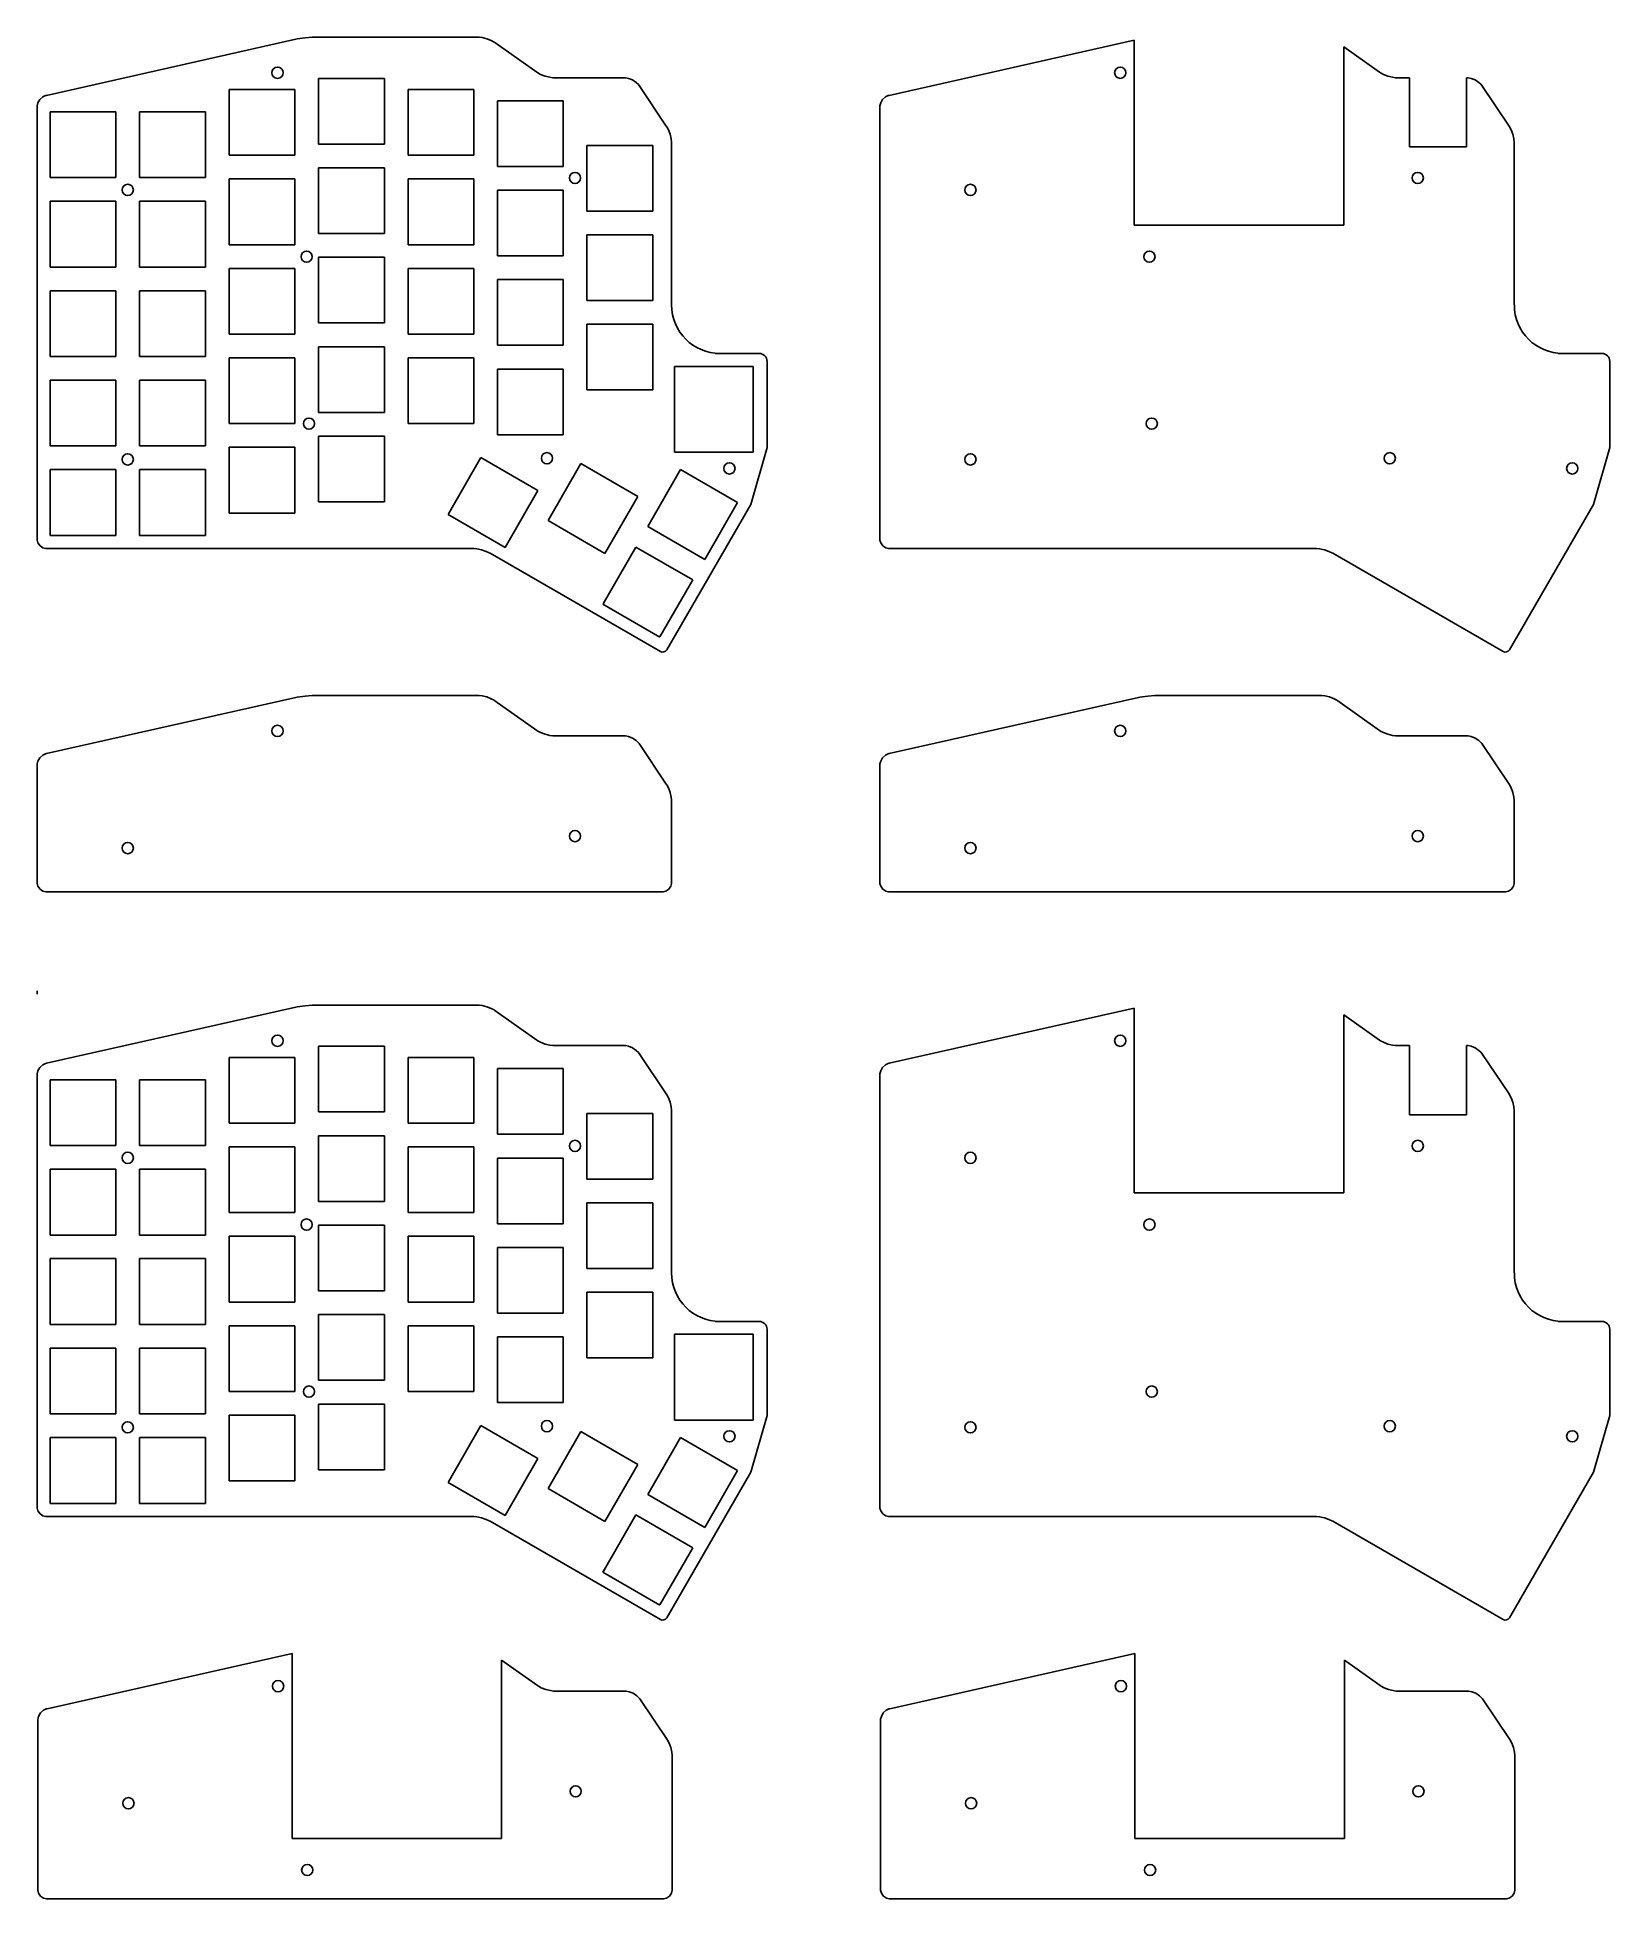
# Model space of a CAD drawing. Header units: millimetres. Extents: x 0 to 335, y -399 to -2.
import ezdxf

# ---------------------------------------------------------------- set-up
doc = ezdxf.new("R2010")
doc.units = ezdxf.units.MM
doc.layers.get('0').update_dxf_attribs({"linetype": 'CONTINUOUS'})

msp = doc.modelspace()

# ---------------------------------------------------------------- linework, layer by layer
for p, q in [((55.07, -2.8), (1.95, -14.74)), ((55.34, -2.74), (55.07, -2.8)), ((57.04, -2.49), (55.34, -2.74)), ((58.53, -2.36), (57.04, -2.49)), ((59.02, -2.36), (58.53, -2.36)), ((93.85, -2.36), (59.02, -2.36)), ((94.08, -2.36), (93.85, -2.36)), ((94.76, -2.45), (94.08, -2.36)), ((95.74, -2.7), (94.76, -2.45)), ((96.69, -3.07), (95.74, -2.7)), ((97.3, -3.39), (96.69, -3.07)), ((97.48, -3.52), (97.3, -3.39)), ((106.41, -9.83), (97.48, -3.52)), ((233.58, -3.02), (181.41, -14.74)), ((233.58, -42.36), (233.58, -3.02)), ((285.87, -9.83), (278.22, -4.42)), ((278.22, -42.36), (278.22, -4.42)), ((59.91, -11.12), (73.92, -11.12)), ((59.91, -25.11), (59.91, -11.12)), ((73.92, -11.12), (73.92, -25.11)), ((106.59, -9.96), (106.41, -9.83)), ((107.2, -10.28), (106.59, -9.96)), ((108.14, -10.64), (107.2, -10.28)), ((109.13, -10.89), (108.14, -10.64)), ((109.81, -10.98), (109.13, -10.89)), ((110.04, -10.98), (109.81, -10.98)), ((124.04, -10.98), (110.04, -10.98)), ((124.25, -10.98), (124.04, -10.98)), ((124.92, -10.98), (124.25, -10.98)), ((125.25, -10.98), (124.92, -10.98)), ((125.9, -11.12), (125.25, -10.98)), ((126.78, -11.47), (125.9, -11.12)), ((127.56, -12), (126.78, -11.47)), ((286.05, -9.96), (285.87, -9.83)), ((286.66, -10.28), (286.05, -9.96)), ((287.61, -10.64), (286.66, -10.28)), ((288.59, -10.89), (287.61, -10.64)), ((289.27, -10.98), (288.59, -10.89)), ((289.5, -10.98), (289.27, -10.98)), ((291.22, -10.98), (289.5, -10.98)), ((292.22, -10.99), (291.22, -10.98)), ((292.22, -10.98), (292.22, -25.68)), ((292.22, -10.99), (292.22, -25.68)), ((304.71, -10.98), (304.38, -10.98)), ((304.38, -25.69), (304.38, -10.99)), ((305.36, -11.12), (304.71, -10.98)), ((306.24, -11.47), (305.36, -11.12)), ((307.02, -12), (306.24, -11.47)), ((0.57, -15.64), (0.15, -16.37)), ((1.19, -15.07), (0.57, -15.64)), ((1.75, -14.79), (1.19, -15.07)), ((1.95, -14.74), (1.75, -14.79)), ((40.86, -13.49), (54.87, -13.49)), ((40.86, -27.5), (40.86, -13.49)), ((54.87, -13.49), (54.87, -27.5)), ((78.96, -13.49), (92.97, -13.49)), ((78.96, -27.5), (78.96, -13.49)), ((92.97, -13.49), (92.97, -27.5)), ((128.03, -12.46), (127.56, -12)), ((128.15, -12.64), (128.03, -12.46)), ((133.96, -21.27), (128.15, -12.64)), ((180.03, -15.64), (179.61, -16.37)), ((180.65, -15.07), (180.03, -15.64)), ((181.21, -14.79), (180.65, -15.07)), ((181.41, -14.74), (181.21, -14.79)), ((307.49, -12.46), (307.02, -12)), ((307.62, -12.64), (307.49, -12.46)), ((313.43, -21.27), (307.62, -12.64)), ((0.15, -16.37), (0, -16.98)), ((0, -16.98), (0, -17.18)), ((0, -17.18), (0, -109.28)), ((2.76, -18.25), (16.77, -18.25)), ((2.76, -32.26), (2.76, -18.25)), ((16.77, -18.25), (16.77, -32.26)), ((21.81, -18.25), (35.82, -18.25)), ((21.81, -32.26), (21.81, -18.25)), ((35.82, -18.25), (35.82, -32.26)), ((98.01, -15.88), (112.02, -15.88)), ((98.01, -29.87), (98.01, -15.88)), ((112.02, -15.88), (112.02, -29.87)), ((179.61, -16.37), (179.46, -16.98)), ((179.46, -16.98), (179.46, -17.18)), ((179.46, -17.18), (179.46, -109.28)), ((134.09, -21.45), (133.96, -21.27)), ((134.4, -22.07), (134.09, -21.45)), ((134.75, -23.02), (134.4, -22.07)), ((134.99, -24.01), (134.75, -23.02)), ((313.55, -21.45), (313.43, -21.27)), ((313.86, -22.07), (313.55, -21.45)), ((314.21, -23.02), (313.86, -22.07)), ((314.45, -24.01), (314.21, -23.02)), ((54.87, -27.5), (40.86, -27.5)), ((73.92, -25.11), (59.91, -25.11)), ((92.97, -27.5), (78.96, -27.5)), ((117.06, -25.4), (131.07, -25.4)), ((117.06, -39.39), (117.06, -25.4)), ((131.07, -25.4), (131.07, -39.39)), ((135.08, -24.69), (134.99, -24.01)), ((135.08, -24.92), (135.08, -24.69)), ((135.08, -24.92), (135.08, -59.39)), ((292.22, -25.69), (304.38, -25.69)), ((314.54, -24.69), (314.45, -24.01)), ((314.54, -24.92), (314.54, -24.69)), ((314.54, -24.92), (314.54, -59.39)), ((59.91, -30.17), (73.92, -30.17)), ((59.91, -44.16), (59.91, -30.17)), ((73.92, -30.17), (73.92, -44.16)), ((112.02, -29.87), (98.01, -29.87)), ((16.77, -32.26), (2.76, -32.26)), ((35.82, -32.26), (21.81, -32.26)), ((40.86, -32.54), (54.87, -32.54)), ((40.86, -46.55), (40.86, -32.54)), ((54.87, -32.54), (54.87, -46.55)), ((78.96, -32.54), (92.97, -32.54)), ((78.96, -46.55), (78.96, -32.54)), ((92.97, -32.54), (92.97, -46.55)), ((98.01, -34.93), (112.02, -34.93)), ((98.01, -48.92), (98.01, -34.93)), ((112.02, -34.93), (112.02, -48.92)), ((2.76, -37.3), (16.77, -37.3)), ((2.76, -51.31), (2.76, -37.3)), ((16.77, -37.3), (16.77, -51.31)), ((21.81, -37.3), (35.82, -37.3)), ((21.81, -51.31), (21.81, -37.3)), ((35.82, -37.3), (35.82, -51.31)), ((131.07, -39.39), (117.06, -39.39)), ((233.58, -42.36), (278.22, -42.36)), ((54.87, -46.55), (40.86, -46.55)), ((73.92, -44.16), (59.91, -44.16)), ((92.97, -46.55), (78.96, -46.55)), ((117.06, -44.45), (131.07, -44.45)), ((117.06, -58.44), (117.06, -44.45)), ((131.07, -44.45), (131.07, -58.44)), ((16.77, -51.31), (2.76, -51.31)), ((35.82, -51.31), (21.81, -51.31)), ((59.91, -49.22), (73.92, -49.22)), ((59.91, -63.21), (59.91, -49.22)), ((73.92, -49.22), (73.92, -63.21)), ((112.02, -48.92), (98.01, -48.92)), ((40.86, -51.59), (54.87, -51.59)), ((40.86, -65.6), (40.86, -51.59)), ((54.87, -51.59), (54.87, -65.6)), ((78.96, -51.59), (92.97, -51.59)), ((78.96, -65.6), (78.96, -51.59)), ((92.97, -51.59), (92.97, -65.6)), ((98.01, -53.98), (112.02, -53.98)), ((98.01, -67.97), (98.01, -53.98)), ((112.02, -53.98), (112.02, -67.97)), ((2.76, -56.35), (16.77, -56.35)), ((2.76, -70.36), (2.76, -56.35)), ((16.77, -56.35), (16.77, -70.36)), ((21.81, -56.35), (35.82, -56.35)), ((21.81, -70.36), (21.81, -56.35)), ((35.82, -56.35), (35.82, -70.36)), ((131.07, -58.44), (117.06, -58.44)), ((73.92, -63.21), (59.91, -63.21)), ((54.87, -65.6), (40.86, -65.6)), ((92.97, -65.6), (78.96, -65.6)), ((117.06, -63.5), (131.07, -63.5)), ((117.06, -77.49), (117.06, -63.5)), ((131.07, -63.5), (131.07, -77.49)), ((16.77, -70.36), (2.76, -70.36)), ((35.82, -70.36), (21.81, -70.36)), ((40.86, -70.64), (54.87, -70.64)), ((40.86, -84.65), (40.86, -70.64)), ((54.87, -70.64), (54.87, -84.65)), ((59.91, -68.27), (73.92, -68.27)), ((59.91, -82.26), (59.91, -68.27)), ((73.92, -68.27), (73.92, -82.26)), ((78.96, -70.64), (92.97, -70.64)), ((78.96, -84.65), (78.96, -70.64)), ((92.97, -70.64), (92.97, -84.65)), ((112.02, -67.97), (98.01, -67.97)), ((144.41, -69.71), (153.73, -69.71)), ((323.87, -69.71), (333.19, -69.71)), ((98.01, -73.03), (112.02, -73.03)), ((98.01, -87.02), (98.01, -73.03)), ((112.02, -73.03), (112.02, -87.02)), ((135.69, -72.96), (135.69, -72.46)), ((135.69, -72.46), (152.46, -72.46)), ((135.69, -72.96), (135.69, -90.23)), ((152.46, -72.96), (152.46, -72.46)), ((152.46, -90.23), (152.46, -72.96)), ((155.41, -73.42), (155.41, -71.4)), ((155.41, -72.92), (155.41, -86.55)), ((155.41, -73.42), (155.41, -87.05)), ((334.87, -73.42), (334.87, -71.4)), ((334.87, -73.42), (334.87, -87.05)), ((2.76, -75.4), (16.77, -75.4)), ((2.76, -89.41), (2.76, -75.4)), ((16.77, -75.4), (16.77, -89.41)), ((21.81, -75.4), (35.82, -75.4)), ((21.81, -89.41), (21.81, -75.4)), ((35.82, -75.4), (35.82, -89.41)), ((131.07, -77.49), (117.06, -77.49)), ((73.92, -82.26), (59.91, -82.26)), ((54.87, -84.65), (40.86, -84.65)), ((92.97, -84.65), (78.96, -84.65)), ((112.02, -87.02), (98.01, -87.02)), ((155.41, -86.55), (155.41, -89.23)), ((155.41, -87.05), (155.41, -89.73)), ((334.87, -87.05), (334.87, -89.73)), ((16.77, -89.41), (2.76, -89.41)), ((35.82, -89.41), (21.81, -89.41)), ((40.86, -89.69), (54.87, -89.69)), ((40.86, -103.7), (40.86, -89.69)), ((54.87, -89.69), (54.87, -103.7)), ((59.91, -87.32), (73.92, -87.32)), ((59.91, -101.31), (59.91, -87.32)), ((73.92, -87.32), (73.92, -101.31)), ((135.69, -90.73), (135.69, -90.23)), ((135.69, -90.73), (152.46, -90.73)), ((155.41, -89.73), (151.98, -101.86)), ((152.46, -90.73), (152.46, -90.23)), ((334.87, -89.73), (331.44, -101.86)), ((2.76, -94.45), (16.77, -94.45)), ((2.76, -108.46), (2.76, -94.45)), ((16.77, -94.45), (16.77, -108.46)), ((21.81, -94.45), (35.82, -94.45)), ((21.81, -108.46), (21.81, -94.45)), ((35.82, -94.45), (35.82, -108.46)), ((87.51, -104.02), (94.49, -91.89)), ((94.49, -91.89), (106.62, -98.89)), ((108.77, -105.29), (115.75, -93.16)), ((115.75, -93.16), (127.88, -100.17)), ((130.03, -106.57), (137.01, -94.44)), ((137.01, -94.46), (149.13, -101.47)), ((106.62, -98.89), (99.62, -111.02)), ((73.92, -101.31), (59.91, -101.31)), ((127.88, -100.17), (120.88, -112.3)), ((134.05, -132.82), (151.98, -101.86)), ((149.14, -101.45), (142.14, -113.57)), ((313.51, -132.82), (331.44, -101.86)), ((54.87, -103.7), (40.86, -103.7)), ((99.62, -111.02), (87.51, -104.02)), ((120.88, -112.3), (108.77, -105.29)), ((142.14, -113.57), (130.03, -106.57)), ((0, -109.28), (0, -109.47)), ((0, -109.47), (0.16, -110.06)), ((0.16, -110.06), (0.59, -110.69)), ((0.59, -110.69), (1.22, -111.12)), ((16.77, -108.46), (2.76, -108.46)), ((35.82, -108.46), (21.81, -108.46)), ((120.5, -123.07), (127.49, -110.94)), ((127.49, -110.94), (139.62, -117.94)), ((179.46, -109.28), (179.46, -109.47)), ((179.46, -109.47), (179.62, -110.06)), ((179.62, -110.06), (180.05, -110.69)), ((180.05, -110.69), (180.68, -111.12)), ((1.22, -111.12), (1.81, -111.28)), ((1.81, -111.28), (2, -111.28)), ((2, -111.28), (92.71, -111.28)), ((92.71, -111.28), (92.94, -111.28)), ((92.94, -111.28), (93.62, -111.36)), ((93.62, -111.36), (94.63, -111.57)), ((94.63, -111.57), (95.61, -111.89)), ((95.61, -111.89), (96.24, -112.17)), ((96.24, -112.17), (96.44, -112.28)), ((96.44, -112.28), (132.69, -133.19)), ((180.68, -111.12), (181.27, -111.28)), ((181.27, -111.28), (181.46, -111.28)), ((181.46, -111.28), (272.17, -111.28)), ((272.17, -111.28), (272.4, -111.28)), ((272.4, -111.28), (273.09, -111.36)), ((273.09, -111.36), (274.09, -111.57)), ((274.09, -111.57), (275.07, -111.89)), ((275.07, -111.89), (275.71, -112.17)), ((275.71, -112.17), (275.9, -112.28)), ((275.9, -112.28), (312.15, -133.19)), ((139.62, -117.94), (132.61, -130.07)), ((115.25, -123.13), (115.42, -123.23)), ((132.55, -130.11), (120.44, -123.1)), ((294.71, -123.13), (294.88, -123.23)), ((55.34, -142.91), (57.04, -142.67)), ((57.04, -142.67), (58.53, -142.54)), ((58.53, -142.54), (59.02, -142.54)), ((59.02, -142.54), (93.85, -142.54)), ((93.85, -142.54), (94.08, -142.54)), ((94.08, -142.54), (94.76, -142.63)), ((94.76, -142.63), (95.74, -142.88)), ((234.8, -142.91), (236.5, -142.67)), ((236.5, -142.67), (237.99, -142.54)), ((237.99, -142.54), (238.48, -142.54)), ((238.48, -142.54), (273.31, -142.54)), ((273.31, -142.54), (273.54, -142.54)), ((273.54, -142.54), (274.22, -142.63)), ((274.22, -142.63), (275.21, -142.88)), ((1.95, -154.92), (55.07, -142.98)), ((55.07, -142.98), (55.34, -142.91)), ((95.74, -142.88), (96.69, -143.24)), ((96.69, -143.24), (97.3, -143.56)), ((97.3, -143.56), (97.48, -143.69)), ((97.48, -143.69), (106.4, -150)), ((181.41, -154.92), (234.53, -142.98)), ((234.53, -142.98), (234.8, -142.91)), ((275.21, -142.88), (276.15, -143.24)), ((276.15, -143.24), (276.76, -143.56)), ((276.76, -143.56), (276.95, -143.69)), ((276.95, -143.69), (285.86, -150)), ((106.4, -150), (106.59, -150.13)), ((106.59, -150.13), (107.19, -150.45)), ((107.19, -150.45), (108.14, -150.82)), ((285.86, -150), (286.05, -150.13)), ((286.05, -150.13), (286.66, -150.45)), ((286.66, -150.45), (287.61, -150.82)), ((108.14, -150.82), (109.13, -151.06)), ((109.13, -151.06), (109.81, -151.16)), ((109.81, -151.16), (110.04, -151.16)), ((110.04, -151.16), (124.04, -151.16)), ((124.04, -151.16), (124.25, -151.16)), ((125.04, -151.16), (124.25, -151.16)), ((125.04, -151.16), (125.25, -151.16)), ((125.25, -151.16), (125.9, -151.29)), ((125.9, -151.29), (126.78, -151.64)), ((126.78, -151.64), (127.56, -152.17)), ((127.56, -152.17), (128.03, -152.63)), ((128.03, -152.63), (128.15, -152.81)), ((128.15, -152.81), (133.96, -161.44)), ((287.61, -150.82), (288.59, -151.06)), ((288.59, -151.06), (289.27, -151.16)), ((289.27, -151.16), (289.5, -151.16)), ((289.5, -151.16), (303.5, -151.16)), ((303.5, -151.16), (303.71, -151.16)), ((304.5, -151.16), (303.71, -151.16)), ((304.5, -151.16), (304.71, -151.16)), ((304.71, -151.16), (305.36, -151.29)), ((305.36, -151.29), (306.24, -151.64)), ((306.24, -151.64), (307.02, -152.17)), ((307.02, -152.17), (307.49, -152.63)), ((307.49, -152.63), (307.62, -152.81)), ((307.62, -152.81), (313.43, -161.44)), ((0, -157.15), (0.15, -156.54)), ((0, -157.35), (0, -157.15)), ((0, -178.39), (0, -157.35)), ((0.15, -156.54), (0.57, -155.81)), ((0.57, -155.81), (1.19, -155.24)), ((1.19, -155.24), (1.75, -154.96)), ((1.75, -154.96), (1.95, -154.92)), ((179.46, -157.15), (179.61, -156.54)), ((179.46, -157.35), (179.46, -157.15)), ((179.46, -178.39), (179.46, -157.35)), ((179.61, -156.54), (180.03, -155.81)), ((180.03, -155.81), (180.65, -155.24)), ((180.65, -155.24), (181.21, -154.96)), ((181.21, -154.96), (181.41, -154.92)), ((133.96, -161.44), (134.09, -161.62)), ((134.09, -161.62), (134.4, -162.24)), ((134.4, -162.24), (134.75, -163.19)), ((313.43, -161.44), (313.55, -161.62)), ((313.55, -161.62), (313.86, -162.24)), ((313.86, -162.24), (314.21, -163.19)), ((134.75, -163.19), (134.99, -164.19)), ((134.99, -164.19), (135.08, -164.87)), ((135.08, -164.87), (135.08, -165.09)), ((135.08, -165.09), (135.08, -178.39)), ((135.08, -165.09), (135.08, -178.39)), ((314.21, -163.19), (314.45, -164.19)), ((314.45, -164.19), (314.54, -164.87)), ((314.54, -164.87), (314.54, -165.09)), ((314.54, -165.09), (314.54, -178.39)), ((314.54, -165.09), (314.54, -178.39)), ((0, -182.39), (0, -178.39)), ((135.08, -182.39), (135.08, -178.39)), ((179.46, -182.39), (179.46, -178.39)), ((314.54, -182.39), (314.54, -178.39)), ((0, -182.59), (0, -182.39)), ((0.16, -183.17), (0, -182.59)), ((0.59, -183.81), (0.16, -183.17)), ((1.22, -184.24), (0.59, -183.81)), ((1.81, -184.39), (1.22, -184.24)), ((2, -184.39), (1.81, -184.39)), ((132.08, -184.39), (2, -184.39)), ((132.27, -184.39), (132.08, -184.39)), ((132.27, -184.39), (132.08, -184.39)), ((132.27, -184.39), (133.08, -184.39)), ((133.27, -184.39), (133.08, -184.39)), ((133.86, -184.24), (133.27, -184.39)), ((134.49, -183.81), (133.86, -184.24)), ((134.92, -183.17), (134.49, -183.81)), ((135.08, -182.59), (134.92, -183.17)), ((135.08, -182.39), (135.08, -182.59)), ((179.46, -182.59), (179.46, -182.39)), ((179.62, -183.17), (179.46, -182.59)), ((180.05, -183.81), (179.62, -183.17)), ((180.68, -184.24), (180.05, -183.81)), ((181.27, -184.39), (180.68, -184.24)), ((181.46, -184.39), (181.27, -184.39)), ((311.54, -184.39), (181.46, -184.39)), ((311.73, -184.39), (311.54, -184.39)), ((311.73, -184.39), (311.54, -184.39)), ((311.73, -184.39), (312.54, -184.39)), ((312.73, -184.39), (312.54, -184.39)), ((313.32, -184.24), (312.73, -184.39)), ((313.95, -183.81), (313.32, -184.24)), ((314.38, -183.17), (313.95, -183.81)), ((314.54, -182.59), (314.38, -183.17)), ((314.54, -182.39), (314.54, -182.59)), ((0, -206.15), (0, -205.45)), ((55.07, -208.96), (1.95, -220.9)), ((55.34, -208.9), (55.07, -208.96)), ((57.04, -208.65), (55.34, -208.9)), ((58.53, -208.52), (57.04, -208.65)), ((59.02, -208.52), (58.53, -208.52)), ((93.85, -208.52), (59.02, -208.52)), ((94.08, -208.52), (93.85, -208.52)), ((94.76, -208.61), (94.08, -208.52)), ((95.74, -208.86), (94.76, -208.61)), ((96.69, -209.22), (95.74, -208.86)), ((97.3, -209.54), (96.69, -209.22)), ((97.48, -209.67), (97.3, -209.54)), ((106.41, -215.98), (97.48, -209.67)), ((233.58, -209.17), (181.41, -220.9)), ((233.58, -248.51), (233.58, -209.17)), ((285.87, -215.98), (278.22, -210.57)), ((278.22, -248.51), (278.22, -210.57)), ((59.91, -217.27), (73.92, -217.27)), ((59.91, -231.26), (59.91, -217.27)), ((73.92, -217.27), (73.92, -231.26)), ((106.59, -216.11), (106.41, -215.98)), ((107.2, -216.43), (106.59, -216.11)), ((108.14, -216.8), (107.2, -216.43)), ((109.13, -217.05), (108.14, -216.8)), ((109.81, -217.14), (109.13, -217.05)), ((110.04, -217.14), (109.81, -217.14)), ((124.04, -217.14), (110.04, -217.14)), ((124.25, -217.14), (124.04, -217.14)), ((124.92, -217.14), (124.25, -217.14)), ((125.25, -217.14), (124.92, -217.14)), ((125.9, -217.27), (125.25, -217.14)), ((126.78, -217.63), (125.9, -217.27)), ((127.56, -218.15), (126.78, -217.63)), ((286.05, -216.11), (285.87, -215.98)), ((286.66, -216.43), (286.05, -216.11)), ((287.61, -216.8), (286.66, -216.43)), ((288.59, -217.05), (287.61, -216.8)), ((289.27, -217.14), (288.59, -217.05)), ((289.5, -217.14), (289.27, -217.14)), ((291.22, -217.14), (289.5, -217.14)), ((292.22, -217.14), (291.22, -217.14)), ((292.22, -217.14), (292.22, -231.84)), ((292.22, -217.14), (292.22, -231.84)), ((304.38, -231.84), (304.38, -217.14)), ((304.71, -217.14), (304.38, -217.14)), ((305.36, -217.27), (304.71, -217.14)), ((306.24, -217.63), (305.36, -217.27)), ((307.02, -218.15), (306.24, -217.63)), ((0.57, -221.8), (0.15, -222.52)), ((1.19, -221.23), (0.57, -221.8)), ((1.75, -220.94), (1.19, -221.23)), ((1.95, -220.9), (1.75, -220.94)), ((40.86, -219.64), (54.87, -219.64)), ((40.86, -233.65), (40.86, -219.64)), ((54.87, -219.64), (54.87, -233.65)), ((78.96, -219.64), (92.97, -219.64)), ((78.96, -233.65), (78.96, -219.64)), ((92.97, -219.64), (92.97, -233.65)), ((128.03, -218.62), (127.56, -218.15)), ((128.15, -218.8), (128.03, -218.62)), ((133.96, -227.42), (128.15, -218.8)), ((180.03, -221.8), (179.61, -222.52)), ((180.65, -221.23), (180.03, -221.8)), ((181.21, -220.94), (180.65, -221.23)), ((181.41, -220.9), (181.21, -220.94)), ((307.49, -218.62), (307.02, -218.15)), ((307.62, -218.8), (307.49, -218.62)), ((313.43, -227.42), (307.62, -218.8)), ((0.15, -222.52), (0, -223.13)), ((0, -223.13), (0, -223.34)), ((0, -223.34), (0, -315.44)), ((2.76, -224.4), (16.77, -224.4)), ((2.76, -238.42), (2.76, -224.4)), ((16.77, -224.4), (16.77, -238.42)), ((21.81, -224.4), (35.82, -224.4)), ((21.81, -238.42), (21.81, -224.4)), ((35.82, -224.4), (35.82, -238.42)), ((98.01, -222.03), (112.02, -222.03)), ((98.01, -236.02), (98.01, -222.03)), ((112.02, -222.03), (112.02, -236.02)), ((179.61, -222.52), (179.46, -223.13)), ((179.46, -223.13), (179.46, -223.34)), ((179.46, -223.34), (179.46, -315.44)), ((134.09, -227.61), (133.96, -227.42)), ((134.4, -228.22), (134.09, -227.61)), ((134.75, -229.18), (134.4, -228.22)), ((134.99, -230.17), (134.75, -229.18)), ((313.55, -227.61), (313.43, -227.42)), ((313.86, -228.22), (313.55, -227.61)), ((314.21, -229.18), (313.86, -228.22)), ((314.45, -230.17), (314.21, -229.18)), ((54.87, -233.65), (40.86, -233.65)), ((73.92, -231.26), (59.91, -231.26)), ((92.97, -233.65), (78.96, -233.65)), ((117.06, -231.56), (131.07, -231.56)), ((117.06, -245.55), (117.06, -231.56)), ((131.07, -231.56), (131.07, -245.55)), ((135.08, -230.85), (134.99, -230.17)), ((135.08, -231.08), (135.08, -230.85)), ((135.08, -231.08), (135.08, -265.55)), ((292.22, -231.84), (304.38, -231.84)), ((314.54, -230.85), (314.45, -230.17)), ((314.54, -231.08), (314.54, -230.85)), ((314.54, -231.08), (314.54, -265.55)), ((59.91, -236.32), (73.92, -236.32)), ((59.91, -250.31), (59.91, -236.32)), ((73.92, -236.32), (73.92, -250.31)), ((112.02, -236.02), (98.01, -236.02)), ((16.77, -238.42), (2.76, -238.42)), ((35.82, -238.42), (21.81, -238.42)), ((40.86, -238.69), (54.87, -238.69)), ((40.86, -252.7), (40.86, -238.69)), ((54.87, -238.69), (54.87, -252.7)), ((78.96, -238.69), (92.97, -238.69)), ((78.96, -252.7), (78.96, -238.69)), ((92.97, -238.69), (92.97, -252.7)), ((98.01, -241.08), (112.02, -241.08)), ((98.01, -255.07), (98.01, -241.08)), ((112.02, -241.08), (112.02, -255.07)), ((2.76, -243.45), (16.77, -243.45)), ((2.76, -257.47), (2.76, -243.45)), ((16.77, -243.45), (16.77, -257.47)), ((21.81, -243.45), (35.82, -243.45)), ((21.81, -257.47), (21.81, -243.45)), ((35.82, -243.45), (35.82, -257.47)), ((131.07, -245.55), (117.06, -245.55)), ((233.58, -248.51), (278.22, -248.51)), ((54.87, -252.7), (40.86, -252.7)), ((73.92, -250.31), (59.91, -250.31)), ((92.97, -252.7), (78.96, -252.7)), ((117.06, -250.61), (131.07, -250.61)), ((117.06, -264.6), (117.06, -250.61)), ((131.07, -250.61), (131.07, -264.6)), ((16.77, -257.47), (2.76, -257.47)), ((35.82, -257.47), (21.81, -257.47)), ((59.91, -255.37), (73.92, -255.37)), ((59.91, -269.36), (59.91, -255.37)), ((73.92, -255.37), (73.92, -269.36)), ((112.02, -255.07), (98.01, -255.07)), ((40.86, -257.74), (54.87, -257.74)), ((40.86, -271.75), (40.86, -257.74)), ((54.87, -257.74), (54.87, -271.75)), ((78.96, -257.74), (92.97, -257.74)), ((78.96, -271.75), (78.96, -257.74)), ((92.97, -257.74), (92.97, -271.75)), ((98.01, -260.13), (112.02, -260.13)), ((98.01, -274.12), (98.01, -260.13)), ((112.02, -260.13), (112.02, -274.12)), ((2.76, -262.5), (16.77, -262.5)), ((2.76, -276.52), (2.76, -262.5)), ((16.77, -262.5), (16.77, -276.52)), ((21.81, -262.5), (35.82, -262.5)), ((21.81, -276.52), (21.81, -262.5)), ((35.82, -262.5), (35.82, -276.52)), ((131.07, -264.6), (117.06, -264.6)), ((73.92, -269.36), (59.91, -269.36)), ((54.87, -271.75), (40.86, -271.75)), ((92.97, -271.75), (78.96, -271.75)), ((117.06, -269.66), (131.07, -269.66)), ((117.06, -283.65), (117.06, -269.66)), ((131.07, -269.66), (131.07, -283.65)), ((16.77, -276.52), (2.76, -276.52)), ((35.82, -276.52), (21.81, -276.52)), ((40.86, -276.79), (54.87, -276.79)), ((40.86, -290.8), (40.86, -276.79)), ((54.87, -276.79), (54.87, -290.8)), ((59.91, -274.42), (73.92, -274.42)), ((59.91, -288.41), (59.91, -274.42)), ((73.92, -274.42), (73.92, -288.41)), ((78.96, -276.79), (92.97, -276.79)), ((78.96, -290.8), (78.96, -276.79)), ((92.97, -276.79), (92.97, -290.8)), ((112.02, -274.12), (98.01, -274.12)), ((144.41, -275.87), (153.73, -275.87)), ((323.87, -275.87), (333.19, -275.87)), ((98.01, -279.18), (112.02, -279.18)), ((98.01, -293.17), (98.01, -279.18)), ((112.02, -279.18), (112.02, -293.17)), ((135.69, -279.12), (135.69, -278.62)), ((135.69, -278.62), (152.46, -278.62)), ((135.69, -279.12), (135.69, -296.39)), ((152.46, -279.12), (152.46, -278.62)), ((152.46, -296.39), (152.46, -279.12)), ((155.41, -279.57), (155.41, -277.55)), ((155.41, -279.07), (155.41, -292.71)), ((155.41, -279.57), (155.41, -293.21)), ((334.87, -279.57), (334.87, -277.55)), ((334.87, -279.57), (334.87, -293.21)), ((2.76, -281.55), (16.77, -281.55)), ((2.76, -295.57), (2.76, -281.55)), ((16.77, -281.55), (16.77, -295.57)), ((21.81, -281.55), (35.82, -281.55)), ((21.81, -295.57), (21.81, -281.55)), ((35.82, -281.55), (35.82, -295.57)), ((131.07, -283.65), (117.06, -283.65)), ((73.92, -288.41), (59.91, -288.41)), ((54.87, -290.8), (40.86, -290.8)), ((92.97, -290.8), (78.96, -290.8)), ((112.02, -293.17), (98.01, -293.17)), ((155.41, -292.71), (155.41, -295.39)), ((155.41, -293.21), (155.41, -295.89)), ((334.87, -293.21), (334.87, -295.89)), ((16.77, -295.57), (2.76, -295.57)), ((35.82, -295.57), (21.81, -295.57)), ((40.86, -295.84), (54.87, -295.84)), ((40.86, -309.85), (40.86, -295.84)), ((54.87, -295.84), (54.87, -309.85)), ((59.91, -293.47), (73.92, -293.47)), ((59.91, -307.46), (59.91, -293.47)), ((73.92, -293.47), (73.92, -307.46)), ((135.69, -296.89), (135.69, -296.39)), ((135.69, -296.89), (152.46, -296.89)), ((155.41, -295.89), (151.98, -308.01)), ((152.46, -296.89), (152.46, -296.39)), ((334.87, -295.89), (331.44, -308.01)), ((2.76, -300.6), (16.77, -300.6)), ((2.76, -314.62), (2.76, -300.6)), ((16.77, -300.6), (16.77, -314.62)), ((21.81, -300.6), (35.82, -300.6)), ((21.81, -314.62), (21.81, -300.6)), ((35.82, -300.6), (35.82, -314.62)), ((87.51, -310.17), (94.49, -298.04)), ((94.49, -298.04), (106.62, -305.05)), ((108.77, -311.45), (115.75, -299.32)), ((115.75, -299.32), (127.88, -306.32)), ((130.03, -312.72), (137.01, -300.59)), ((136.8, -300.97), (137.01, -300.61)), ((137.01, -300.61), (149.13, -307.62)), ((106.62, -305.05), (99.62, -317.18)), ((73.92, -307.46), (59.91, -307.46)), ((127.88, -306.32), (120.88, -318.45)), ((134.05, -338.98), (151.98, -308.01)), ((149.14, -307.6), (142.14, -319.73)), ((313.51, -338.98), (331.44, -308.01)), ((54.87, -309.85), (40.86, -309.85)), ((99.62, -317.18), (87.51, -310.17)), ((120.88, -318.45), (108.77, -311.45)), ((142.14, -319.73), (130.03, -312.72)), ((0, -315.44), (0, -315.63)), ((0, -315.63), (0.16, -316.21)), ((0.16, -316.21), (0.59, -316.85)), ((0.59, -316.85), (1.22, -317.28)), ((16.77, -314.62), (2.76, -314.62)), ((35.82, -314.62), (21.81, -314.62)), ((120.5, -329.22), (127.49, -317.09)), ((127.49, -317.09), (139.62, -324.1)), ((179.46, -315.44), (179.46, -315.63)), ((179.46, -315.63), (179.62, -316.21)), ((179.62, -316.21), (180.05, -316.85)), ((180.05, -316.85), (180.68, -317.28)), ((1.22, -317.28), (1.81, -317.44)), ((1.81, -317.44), (2, -317.44)), ((2, -317.44), (92.71, -317.44)), ((92.71, -317.44), (92.94, -317.44)), ((92.94, -317.44), (93.62, -317.51)), ((93.62, -317.51), (94.63, -317.73)), ((94.63, -317.73), (95.61, -318.05)), ((95.61, -318.05), (96.24, -318.32)), ((96.24, -318.32), (96.44, -318.43)), ((96.44, -318.43), (132.69, -339.34)), ((180.68, -317.28), (181.27, -317.44)), ((181.27, -317.44), (181.46, -317.44)), ((181.46, -317.44), (272.17, -317.44)), ((272.17, -317.44), (272.4, -317.44)), ((272.4, -317.44), (273.09, -317.51)), ((273.09, -317.51), (274.09, -317.73)), ((274.09, -317.73), (275.07, -318.05)), ((275.07, -318.05), (275.71, -318.32)), ((275.71, -318.32), (275.9, -318.43)), ((275.9, -318.43), (312.15, -339.34)), ((139.62, -324.1), (132.61, -336.23)), ((120.44, -329.26), (120.68, -328.84)), ((115.25, -329.28), (115.42, -329.38)), ((132.55, -336.27), (120.44, -329.26)), ((294.71, -329.28), (294.88, -329.38)), ((2.09, -358.36), (54.26, -346.63)), ((54.26, -385.97), (54.26, -346.63)), ((98.9, -348.03), (106.54, -353.44)), ((98.9, -385.97), (98.9, -348.03)), ((181.55, -358.36), (233.72, -346.63)), ((233.72, -385.97), (233.72, -346.63)), ((278.36, -348.03), (286.01, -353.44)), ((278.36, -385.97), (278.36, -348.03)), ((106.54, -353.44), (106.73, -353.57)), ((106.73, -353.57), (107.34, -353.89)), ((107.34, -353.89), (108.29, -354.26)), ((108.29, -354.26), (109.27, -354.51)), ((109.27, -354.51), (109.95, -354.6)), ((109.95, -354.6), (110.18, -354.6)), ((110.18, -354.6), (124.18, -354.6)), ((124.18, -354.6), (124.39, -354.6)), ((125.18, -354.6), (124.39, -354.6)), ((125.18, -354.6), (125.39, -354.6)), ((125.39, -354.6), (126.04, -354.73)), ((126.04, -354.73), (126.92, -355.08)), ((126.92, -355.08), (127.7, -355.61)), ((127.7, -355.61), (128.17, -356.08)), ((128.17, -356.08), (128.3, -356.26)), ((128.3, -356.26), (134.11, -364.88)), ((286.01, -353.44), (286.19, -353.57)), ((286.19, -353.57), (286.8, -353.89)), ((286.8, -353.89), (287.75, -354.26)), ((287.75, -354.26), (288.74, -354.51)), ((288.74, -354.51), (289.41, -354.6)), ((289.41, -354.6), (289.64, -354.6)), ((289.64, -354.6), (303.64, -354.6)), ((303.64, -354.6), (303.85, -354.6)), ((304.64, -354.6), (303.85, -354.6)), ((304.64, -354.6), (304.85, -354.6)), ((304.85, -354.6), (305.5, -354.73)), ((305.5, -354.73), (306.38, -355.08)), ((306.38, -355.08), (307.16, -355.61)), ((307.16, -355.61), (307.64, -356.08)), ((307.64, -356.08), (307.76, -356.26)), ((307.76, -356.26), (313.57, -364.88)), ((0.14, -360.59), (0.29, -359.98)), ((0.14, -360.8), (0.14, -360.59)), ((0.29, -359.98), (0.71, -359.25)), ((0.71, -359.25), (1.33, -358.68)), ((1.33, -358.68), (1.89, -358.4)), ((1.89, -358.4), (2.09, -358.36)), ((179.6, -360.59), (179.76, -359.98)), ((179.6, -360.8), (179.6, -360.59)), ((179.76, -359.98), (180.17, -359.25)), ((180.17, -359.25), (180.8, -358.68)), ((180.8, -358.68), (181.36, -358.4)), ((181.36, -358.4), (181.55, -358.36)), ((0.14, -381.84), (0.14, -360.8)), ((179.6, -381.84), (179.6, -360.8)), ((134.11, -364.88), (134.23, -365.07)), ((134.23, -365.07), (134.54, -365.68)), ((134.54, -365.68), (134.89, -366.63)), ((134.89, -366.63), (135.13, -367.63)), ((135.13, -367.63), (135.22, -368.31)), ((135.22, -368.31), (135.22, -368.54)), ((135.22, -368.54), (135.22, -381.84)), ((135.22, -368.54), (135.22, -381.84)), ((313.57, -364.88), (313.69, -365.07)), ((313.69, -365.07), (314, -365.68)), ((314, -365.68), (314.36, -366.63)), ((314.36, -366.63), (314.6, -367.63)), ((314.6, -367.63), (314.68, -368.31)), ((314.68, -368.31), (314.68, -368.54)), ((314.68, -368.54), (314.68, -381.84)), ((314.68, -368.54), (314.68, -381.84)), ((0.14, -381.84), (0.14, -396.84)), ((135.22, -381.84), (135.22, -396.84)), ((179.6, -381.84), (179.6, -396.84)), ((314.68, -381.84), (314.68, -396.84)), ((54.26, -385.97), (98.9, -385.97)), ((233.72, -385.97), (278.36, -385.97)), ((0.14, -397.03), (0.14, -396.84)), ((0.3, -397.61), (0.14, -397.03)), ((0.73, -398.25), (0.3, -397.61)), ((1.36, -398.68), (0.73, -398.25)), ((1.95, -398.84), (1.36, -398.68)), ((2.14, -398.84), (1.95, -398.84)), ((132.22, -398.84), (2.14, -398.84)), ((132.41, -398.84), (132.22, -398.84)), ((132.41, -398.84), (132.22, -398.84)), ((132.41, -398.84), (133.22, -398.84)), ((132.41, -398.84), (133.22, -398.84)), ((133.41, -398.84), (133.22, -398.84)), ((133.41, -398.84), (133.22, -398.84)), ((134, -398.68), (133.41, -398.84)), ((134, -398.68), (133.41, -398.84)), ((134.63, -398.25), (134, -398.68)), ((134.63, -398.25), (134, -398.68)), ((135.06, -397.61), (134.63, -398.25)), ((135.06, -397.61), (134.63, -398.25)), ((135.22, -397.03), (135.06, -397.61)), ((135.22, -397.03), (135.06, -397.61)), ((135.22, -396.84), (135.22, -397.03)), ((135.22, -396.84), (135.22, -397.03)), ((179.6, -397.03), (179.6, -396.84)), ((179.76, -397.61), (179.6, -397.03)), ((180.19, -398.25), (179.76, -397.61)), ((180.82, -398.68), (180.19, -398.25)), ((181.41, -398.84), (180.82, -398.68)), ((181.6, -398.84), (181.41, -398.84)), ((311.68, -398.84), (181.6, -398.84)), ((311.88, -398.84), (311.68, -398.84)), ((311.88, -398.84), (311.68, -398.84)), ((311.88, -398.84), (312.68, -398.84)), ((311.88, -398.84), (312.68, -398.84)), ((312.88, -398.84), (312.68, -398.84)), ((312.88, -398.84), (312.68, -398.84)), ((313.46, -398.68), (312.88, -398.84)), ((313.46, -398.68), (312.88, -398.84)), ((314.1, -398.25), (313.46, -398.68)), ((314.1, -398.25), (313.46, -398.68)), ((314.53, -397.61), (314.1, -398.25)), ((314.53, -397.61), (314.1, -398.25)), ((314.68, -397.03), (314.53, -397.61)), ((314.68, -397.03), (314.53, -397.61)), ((314.68, -396.84), (314.68, -397.03)), ((314.68, -396.84), (314.68, -397.03))]:
    msp.add_line(p, q)
for centre in [(51.16, -9.93), (230.62, -9.93), (114.52, -32.34), (293.98, -32.34), (19.27, -34.88), (198.73, -34.88), (57.37, -49.1), (236.83, -49.1), (57.87, -84.66), (237.33, -84.66), (19.27, -92.28), (108.55, -92.03), (198.73, -92.28), (288.01, -92.03), (147.41, -94.19), (326.87, -94.19), (51.16, -150.11), (230.62, -150.11), (19.27, -175.05), (114.52, -172.51), (198.73, -175.05), (293.98, -172.51), (51.16, -216.09), (230.62, -216.09), (114.52, -238.49), (293.98, -238.49), (19.27, -241.03), (198.73, -241.03), (57.37, -255.25), (236.83, -255.25), (57.87, -290.81), (237.33, -290.81), (19.27, -298.43), (108.55, -298.18), (198.73, -298.43), (288.01, -298.18), (147.41, -300.34), (326.87, -300.34), (51.3, -353.55), (230.76, -353.55), (114.66, -375.95), (294.12, -375.95), (19.41, -378.49), (198.87, -378.49), (57.51, -392.71), (236.97, -392.71)]:
    msp.add_circle(centre, 1.2)
for centre, radius, start, end in [((145.41, -59.39), 10.32, 180, 270), ((324.87, -59.39), 10.32, 180, 270), ((153.73, -71.39), 1.68, 359.8174, 90), ((333.19, -71.39), 1.68, 359.8174, 90), ((133.18, -132.32), 1, 240.0179, 329.9314), ((312.65, -132.32), 1, 240.0179, 329.9314), ((145.41, -265.55), 10.32, 180, 270), ((324.87, -265.55), 10.32, 180, 270), ((153.73, -277.55), 1.68, 359.8174, 90), ((333.19, -277.55), 1.68, 359.8174, 90), ((133.18, -338.48), 1, 240.0179, 329.9314), ((312.65, -338.48), 1, 240.0179, 329.9314)]:
    msp.add_arc(centre, radius, start, end)

doc.saveas('drawing.dxf')
